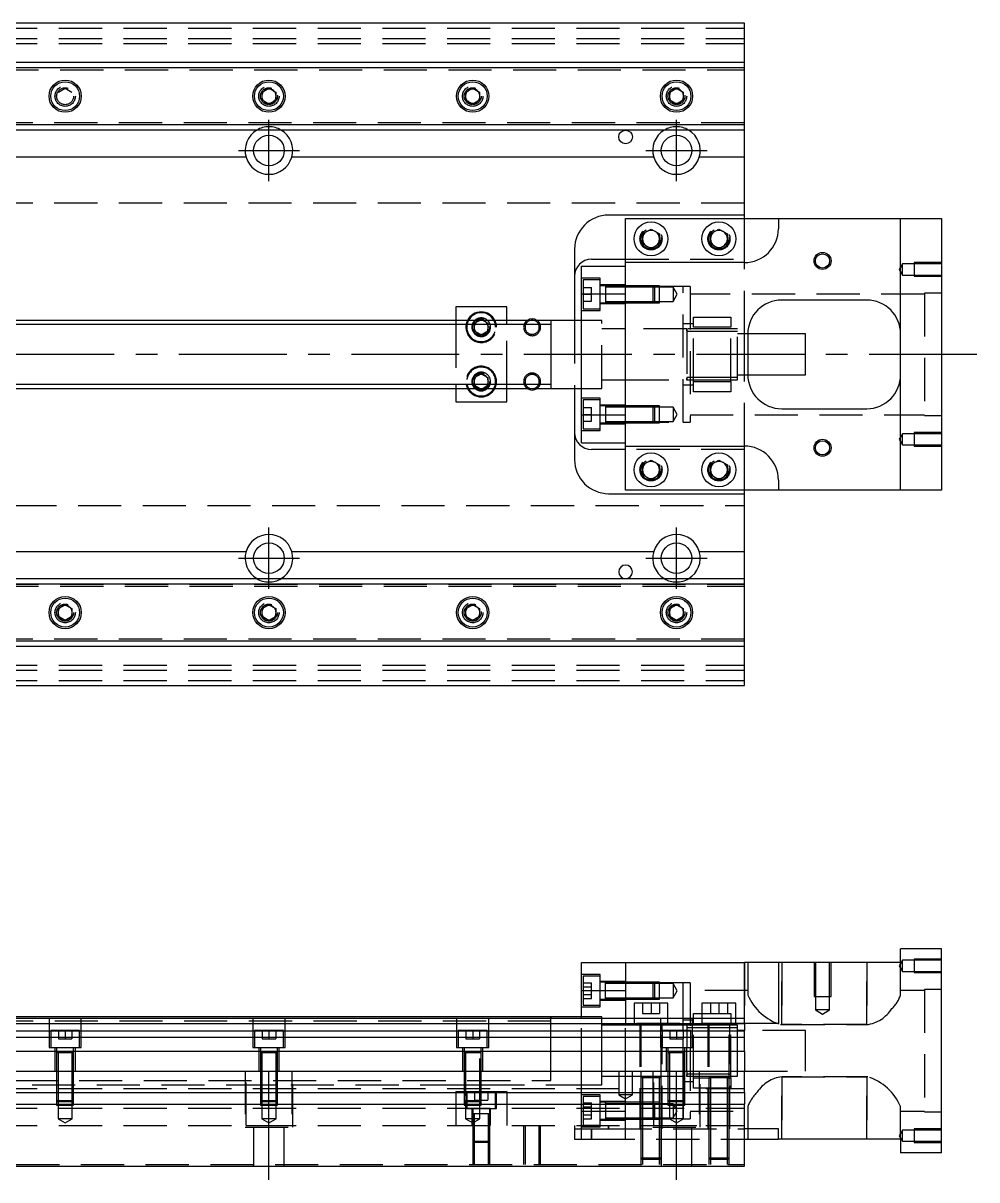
# Model space of a CAD drawing. Extents: x -20 to 870, y -280 to 102.
# Drawn here: x 427.6 to 708.4, y -243 to 97.5 of the extents above; entities that cross this region are included whole.
import ezdxf

# ---------------------------------------------------------------- set-up
doc = ezdxf.new("R2010")
doc.units = 0
doc.linetypes.add('CENTER', pattern=[50.8, 31.75, -6.35, 6.35, -6.35])
doc.linetypes.add('DASHED', pattern=[19.05, 12.7, -6.35])
doc.layers.get('0').update_dxf_attribs({"linetype": 'CONTINUOUS'})
doc.layers.add('CENTER', color=1, linetype='CENTER')

msp = doc.modelspace()

# ---------------------------------------------------------------- linework, layer by layer
at = {"color": 3, "linetype": 'DASHED'}
for p, q in [((0, 96), (640, 96)), ((0, 93), (640, 93)), ((0, 91.5), (640, 91.5)), ((419.5, 84.403994), (640, 84.403994)), ((419.5, 83.8), (640, 83.8)), ((502.483582, 76.286038), (502.5, 76)), ((557.5, 76), (557.534018, 76.411016)), ((622.483582, 76.286038), (622.5, 76)), ((640, 68.2), (419.5, 68.2)), ((640, 67.596006), (419.5, 67.596006)), ((640, 44.5), (5.640312, 44.5)), ((640, 28), (640, 40)), ((615.477798, 34.364306), (615.5, 34)), ((635.477798, 34.364306), (635.5, 34)), ((605, 28), (640, 28)), ((640, 27), (640, 28)), ((605, 17.78342), (605, 26)), ((640, 6), (640, 27)), ((686.5, 26.65), (685.547372, 25)), ((685.547372, 25), (686.5, 23.35)), ((686.5, 23.35), (686.5, 26.65)), ((690, 26.65), (686.5, 26.65)), ((690, 26.999994), (690, 23.000006)), ((698, 26.999994), (690, 26.999994)), ((698, 26.65), (690, 26.65)), ((597.5, 22.42767), (592, 22.42767)), ((592.5, 21.92767), (592.5, 13.42767)), ((597.5, 21.92767), (592.5, 21.92767)), ((597.5, 12.92767), (597.5, 22.42767)), ((686.5, 23.35), (690, 23.35)), ((690, 23.35), (698, 23.35)), ((690, 23.000006), (698, 23.000006)), ((592.5, 19.67767), (595, 19.67767)), ((592.5, 17.67767), (595, 17.67767)), ((595, 17.67767), (595, 19.67767)), ((595, 15.67767), (595, 17.67767)), ((605, 20.42767), (597.5, 20.42767)), ((599.1, 20.17767), (597.5, 20.17767)), ((599.1, 20.17767), (599.095, 20.17767)), ((599.1, 20.17767), (599.1, 19.92022)), ((599.105, 20.17767), (599.1, 20.17767)), ((604.99998, 20.17767), (599.1, 20.17767)), ((599.1, 19.92022), (599.1, 15.435068)), ((604.99998, 19.77767), (599.1, 19.77767)), ((613.1, 20.17767), (605, 20.17767)), ((613.1, 20.177664), (605, 20.177664)), ((622, 20), (605, 20)), ((613.5, 19.77767), (605, 19.77767)), ((613.1, 15.17767), (613.1, 20.17767)), ((613.5, 19.77767), (613.1, 20.17767)), ((615, 20.177664), (613.10002, 20.177664)), ((613.5, 19.77767), (613.5, 15.57767)), ((615, 19.77767), (613.50002, 19.77767)), ((615, 15.177674), (615, 20.177664)), ((619, 19.77767), (615, 19.77767)), ((619, 19.77767), (619, 15.57767)), ((620.212436, 17.67767), (619, 19.77767)), ((619, 15.57767), (620.212436, 17.67767)), ((622, -20), (622, 20)), ((624, 20), (622, 20)), ((624, 20), (624, -20)), ((693, 17.75), (624, 17.75)), ((693, 18), (693, -18)), ((698, 18), (693, 18)), ((592.5, 15.67767), (595, 15.67767)), ((597.5, 15.17767), (599.1, 15.17767)), ((597.5, 14.92767), (605, 14.92767)), ((599.095, 15.17767), (599.1, 15.17767)), ((599.1, 15.57767), (604.99998, 15.57767)), ((599.1, 15.435068), (599.1, 15.17767)), ((599.1, 15.17767), (599.105, 15.17767)), ((599.1, 15.17767), (604.99998, 15.17767)), ((605, 15.57767), (613.5, 15.57767)), ((605, 15.177674), (613.1, 15.177674)), ((605, 15.17767), (613.1, 15.17767)), ((613.1, 15.17767), (613.5, 15.57767)), ((613.10002, 15.177674), (615, 15.177674)), ((613.50002, 15.57767), (615, 15.57767)), ((615, 15.57767), (619, 15.57767)), ((592, 12.92767), (597.5, 12.92767)), ((592.5, 13.42767), (597.5, 13.42767)), ((625, 11), (636, 11)), ((625, 8), (625, 11)), ((636, 11), (636, 8)), ((555, 10), (555, 8.75)), ((555, 8.75), (555, -8.75)), ((560.5, 9.1547), (561.964102, 10)), ((560.5, 8.75), (560.5, 9.1547)), ((560.5, 6.8453), (560.5, 8.75)), ((562.5, 5.690598), (560.5, 6.8453)), ((564.5, 6.8453), (562.5, 5.690598)), ((563.035898, 10), (564.5, 9.1547)), ((564.5, 9.1547), (564.5, 8.75)), ((564.5, 8.75), (564.5, 6.8453)), ((564.983582, 8.286038), (565, 8)), ((570, 8.75), (570, 10)), ((570, -8.75), (570, 8.75)), ((583, 10), (582.995, 10)), ((583.005, 10), (583, 10)), ((590, 10), (590, -10)), ((598, 10), (592, 10)), ((598, -10), (598, 10)), ((605, 7.5), (598, 7.5)), ((623.005, 7.5), (605, 7.5)), ((625, 9), (622, 9)), ((636, 7.5), (622.995, 7.5)), ((623, 6.950984), (623, 7.5)), ((623, 7.5), (623, 6.951128)), ((623, 6.951128), (623, -6.950984)), ((636, 8), (625, 8)), ((625, -8), (625, 8)), ((636, -8), (636, 8)), ((638, 7.5), (636, 7.5)), ((638, -7.5), (638, 7.5)), ((636, 6.75), (623, 6.75)), ((638, 6.75), (636, 6.75)), ((641, 6), (638, 6)), ((640, -6), (640, 6)), ((560.5, -6.8453), (562.5, -5.690598)), ((562.5, -5.690598), (564.5, -6.8453)), ((623, -6.75), (636, -6.75)), ((636, -6.75), (638, -6.75)), ((638, -6), (641, -6)), ((640, -27), (640, -6)), ((555, -8.75), (555, -10)), ((560, -8), (560.018502, -7.696412)), ((560.5, -8.75), (560.5, -6.8453)), ((560.5, -9.1547), (560.5, -8.75)), ((561.964102, -10), (560.5, -9.1547)), ((564.5, -9.1547), (563.035898, -10)), ((564.5, -6.8453), (564.5, -8.75)), ((564.5, -8.75), (564.5, -9.1547)), ((570, -10), (570, -8.75)), ((582.995, -10), (583, -10)), ((583, -10), (583.005, -10)), ((592, -10), (598, -10)), ((598, -7.5), (605, -7.5)), ((605, -7.5), (623.005, -7.5)), ((622, -9), (625, -9)), ((622.995, -7.5), (636, -7.5)), ((623, -7.499332), (623, -6.950962)), ((623, -6.950984), (623, -7.5)), ((623, -7.5), (623, -7.499332)), ((625, -8), (636, -8)), ((625, -11), (625, -8)), ((636, -7.5), (638, -7.5)), ((636, -8), (636, -11)), ((597.5, -12.92767), (592, -12.92767)), ((592.5, -13.42767), (592.5, -21.92767)), ((597.5, -13.42767), (592.5, -13.42767)), ((597.5, -22.42767), (597.5, -12.92767)), ((636, -11), (625, -11)), ((592.5, -15.67767), (595, -15.67767)), ((595, -17.67767), (595, -15.67767)), ((605, -14.92767), (597.5, -14.92767)), ((599.1, -15.17767), (597.5, -15.17767)), ((599.1, -15.17767), (599.095, -15.17767)), ((599.1, -15.17767), (599.1, -15.435118)), ((604.99998, -15.17767), (599.1, -15.17767)), ((599.105, -15.17767), (599.1, -15.17767)), ((599.1, -15.435118), (599.1, -19.920272)), ((604.99998, -15.57767), (599.1, -15.57767)), ((613.1, -15.17767), (605, -15.17767)), ((613.1, -15.177674), (605, -15.177674)), ((613.5, -15.57767), (605, -15.57767)), ((613.1, -20.17767), (613.1, -15.17767)), ((613.5, -15.57767), (613.1, -15.17767)), ((615, -15.177674), (613.10002, -15.177674)), ((613.5, -15.57767), (613.5, -19.77767)), ((615, -15.57767), (613.50002, -15.57767)), ((615, -20.177664), (615, -15.177674)), ((619, -15.57767), (615, -15.57767)), ((619, -15.57767), (619, -19.77767)), ((620.212436, -17.67767), (619, -15.57767)), ((592.5, -17.67767), (595, -17.67767)), ((592.5, -19.67767), (595, -19.67767)), ((595, -19.67767), (595, -17.67767)), ((597.5, -20.17767), (599.1, -20.17767)), ((597.5, -20.42767), (605, -20.42767)), ((599.095, -20.17767), (599.1, -20.17767)), ((599.1, -19.77767), (604.99998, -19.77767)), ((599.1, -19.920272), (599.1, -20.17767)), ((599.1, -20.17767), (604.99998, -20.17767)), ((599.1, -20.17767), (599.105, -20.17767)), ((605, -26), (605, -17.78342)), ((605, -19.77767), (613.5, -19.77767)), ((605, -20), (622, -20)), ((605, -20.177664), (613.1, -20.177664)), ((605, -20.17767), (613.1, -20.17767)), ((613.1, -20.17767), (613.5, -19.77767)), ((613.10002, -20.177664), (615, -20.177664)), ((613.50002, -19.77767), (615, -19.77767)), ((615, -19.77767), (619, -19.77767)), ((619, -19.77767), (620.212436, -17.67767)), ((622, -20), (624, -20)), ((624, -17.75), (693, -17.75)), ((693, -18), (698, -18)), ((592, -22.42767), (597.5, -22.42767)), ((592.5, -21.92767), (597.5, -21.92767)), ((686.5, -23.35), (685.547372, -25)), ((686.5, -26.65), (686.5, -23.35)), ((690, -23.35), (686.5, -23.35)), ((690, -23.000006), (690, -26.999994)), ((698, -23.000006), (690, -23.000006)), ((698, -23.35), (690, -23.35)), ((640, -28), (640, -27)), ((685.547372, -25), (686.5, -26.65)), ((686.5, -26.65), (690, -26.65)), ((690, -26.65), (698, -26.65)), ((690, -26.999994), (698, -26.999994)), ((640, -28), (605, -28)), ((640, -40), (640, -28)), ((615.477798, -33.635694), (615.5, -34)), ((635.477798, -33.635694), (635.5, -34)), ((5.640312, -44.5), (640, -44.5)), ((419.5, -67.596006), (640, -67.596006)), ((419.5, -68.2), (640, -68.2)), ((437.5, -76), (437.534018, -75.588984)), ((497.5, -76), (497.534018, -75.588984)), ((562.483582, -75.713962), (562.5, -76)), ((622.483582, -75.713962), (622.5, -76)), ((640, -83.8), (419.5, -83.8)), ((640, -84.403994), (419.5, -84.403994)), ((0, -91.5), (640, -91.5)), ((0, -93), (640, -93)), ((0, -96), (640, -96)), ((640, -178.98), (640, -195.48)), ((641, -178.98), (641, -188.274836)), ((651, -197.294786), (651, -178.98)), ((651, -178.98), (651, -197.294786)), ((660.500006, -178.98), (660.500006, -188.98)), ((660.9, -178.98), (660.9, -188.98)), ((665.1, -188.98), (665.1, -178.98)), ((665.499994, -188.98), (665.499994, -178.98)), ((676, -178.98), (676, -197.294786)), ((676, -197.294786), (676, -178.98)), ((686.5, -178.33), (685.547372, -179.98)), ((685.547372, -179.98), (686.5, -181.63)), ((686, -188.274836), (686, -178.98)), ((686.5, -181.63), (686.5, -178.33)), ((690, -178.33), (686.5, -178.33)), ((690, -177.980006), (690, -181.979994)), ((698, -177.980006), (690, -177.980006)), ((698, -178.33), (690, -178.33)), ((597.5, -182.55233), (592, -182.55233)), ((592.5, -183.05233), (592.5, -187.30233)), ((597.5, -183.05233), (592.5, -183.05233)), ((597.5, -187.30233), (597.5, -182.55233)), ((686.5, -181.63), (690, -181.63)), ((690, -181.63), (698, -181.63)), ((690, -181.979994), (698, -181.979994)), ((592.5, -184.99293), (595, -184.99293)), ((592.5, -186.14763), (595, -186.14763)), ((595, -186.14763), (595, -184.99293)), ((595, -188.457032), (595, -186.14763)), ((605, -184.55233), (597.5, -184.55233)), ((599.105, -184.80233), (597.5, -184.80233)), ((604.99998, -184.80233), (599.095, -184.80233)), ((599.1, -184.80233), (599.1, -185.05978)), ((599.1, -189.80233), (599.1, -184.80233)), ((604.99998, -185.20233), (599.1, -185.20233)), ((613.1, -184.80233), (605, -184.80233)), ((613.100006, -184.802336), (605, -184.802336)), ((613.27767, -184.98), (605, -184.98)), ((613.5, -185.20233), (605, -185.20233)), ((613.1, -187.30233), (613.1, -184.80233)), ((613.5, -185.20233), (613.1, -184.80233)), ((615, -184.802336), (613.10002, -184.802336)), ((622, -184.98), (613.27767, -184.98)), ((613.5, -185.20233), (613.5, -187.30233)), ((615, -185.20233), (613.50002, -185.20233)), ((615, -189.802326), (615, -184.802336)), ((619, -185.20233), (615, -185.20233)), ((619, -185.20233), (619, -187.30233)), ((620.212436, -187.30233), (619, -185.20233)), ((622, -195.48), (622, -184.98)), ((624, -184.98), (622, -184.98)), ((624, -184.98), (624, -224.98)), ((641, -187.23), (624, -187.23)), ((693, -187.23), (686, -187.23)), ((693, -186.98), (693, -222.98)), ((698, -186.98), (693, -186.98)), ((592.5, -187.30233), (592.5, -191.55233)), ((592.5, -188.457032), (595, -188.457032)), ((592.5, -189.611732), (595, -189.611732)), ((595, -189.611732), (595, -188.457032)), ((597.5, -192.05233), (597.5, -187.30233)), ((597.5, -189.80233), (599.105, -189.80233)), ((597.5, -190.05233), (605, -190.05233)), ((599.095, -189.80233), (604.99998, -189.80233)), ((599.1, -189.40233), (604.99998, -189.40233)), ((605, -189.40233), (613.5, -189.40233)), ((605, -189.802326), (613.100006, -189.802326)), ((605, -189.80233), (613.1, -189.80233)), ((613.1, -189.80233), (613.1, -187.30233)), ((613.1, -189.80233), (613.5, -189.40233)), ((613.10002, -189.802326), (615, -189.802326)), ((613.5, -187.30233), (613.5, -189.40233)), ((613.50002, -189.40233), (615, -189.40233)), ((615, -189.40233), (619, -189.40233)), ((619, -187.30233), (619, -189.40233)), ((619, -189.40233), (620.212436, -187.30233)), ((641, -188.274836), (641.035862, -188.603408)), ((660.500006, -188.98), (665.499994, -188.98)), ((660.9, -188.98), (660.9, -192.98)), ((665.1, -192.98), (665.1, -188.98)), ((592, -192.05233), (597.5, -192.05233)), ((592.5, -191.55233), (597.5, -191.55233)), ((610, -190.98), (610, -193.98)), ((610, -193.98), (612.5, -193.98)), ((612.5, -190.98), (612.5, -193.98)), ((612.5, -193.98), (615, -193.98)), ((615, -190.98), (615, -193.98)), ((625, -193.98), (627.5, -193.98)), ((625, -195.48), (625, -193.98)), ((627.5, -193.98), (630, -193.98)), ((630, -190.98), (630, -193.98)), ((630, -193.98), (632.5, -193.98)), ((632.5, -190.98), (632.5, -193.98)), ((632.5, -193.98), (635, -193.98)), ((635, -190.98), (635, -193.98)), ((635, -193.98), (636, -193.98)), ((636, -193.98), (636, -195.48)), ((665.1, -192.98), (660.9, -192.98)), ((660.9, -192.98), (663, -194.192436)), ((663, -194.192436), (665.1, -192.98)), ((583, -196.23), (25, -196.23)), ((435.25, -195.48), (435.25, -203.98)), ((444.75, -203.98), (444.75, -195.48)), ((495.25, -195.48), (495.25, -203.98)), ((504.75, -203.98), (504.75, -195.48)), ((555.25, -195.48), (555.25, -203.98)), ((564.75, -203.98), (564.75, -195.48)), ((583, -205.180066), (583, -195.477168)), ((598, -194.98), (592, -194.98)), ((592, -210.98), (592, -195.48)), ((598, -204.98), (598, -194.98)), ((598, -204.98), (598, -194.98)), ((605, -195.48), (605, -196.98)), ((640, -196.98), (605, -196.98)), ((605, -210.98), (605, -196.98)), ((607.5, -195.48), (607.5, -196.98)), ((609.25, -196.98), (609.25, -227.98)), ((609.5, -196.98), (609.5, -210.98)), ((615.25, -195.48), (615.25, -203.98)), ((615.5, -212.985), (615.5, -196.98)), ((615.75, -198.98), (615.75, -196.98)), ((617.5, -196.98), (617.5, -195.48)), ((622, -196.98), (622, -195.48)), ((625, -195.98), (622, -195.98)), ((622, -198.98), (622, -196.98)), ((624.75, -203.98), (624.75, -195.48)), ((625, -196.98), (625, -195.48)), ((625, -212.98), (625, -196.98)), ((627.5, -195.48), (627.5, -196.98)), ((629.25, -196.98), (629.25, -227.98)), ((629.5, -196.98), (629.5, -212.985)), ((635.5, -212.985), (635.5, -196.98)), ((635.75, -227.98), (635.75, -196.98)), ((636, -195.48), (636, -196.98)), ((636, -212.98), (636, -196.98)), ((637.5, -196.98), (637.5, -195.48)), ((650.61503, -197.279374), (651, -197.294786)), ((676, -197.294786), (651, -197.294786)), ((651, -197.294786), (676, -197.294786)), ((444.25, -198.98), (435.75, -198.98)), ((435.75, -198.98), (435.75, -203.98)), ((438, -198.98), (438, -201.48)), ((440, -198.98), (440, -201.48)), ((442, -198.98), (442, -201.48)), ((444.25, -203.98), (444.25, -198.98)), ((504.25, -198.98), (495.75, -198.98)), ((495.75, -198.98), (495.75, -203.98)), ((498, -198.98), (498, -201.48)), ((500, -198.98), (500, -201.48)), ((502, -198.98), (502, -201.48)), ((504.25, -203.98), (504.25, -198.98)), ((564.25, -198.98), (555.75, -198.98)), ((555.75, -198.98), (555.75, -203.98)), ((558, -198.98), (558, -201.48)), ((560, -198.98), (560, -201.48)), ((562, -198.98), (562, -201.48)), ((564.25, -203.98), (564.25, -198.98)), ((605, -197.48), (598, -197.48)), ((609.5, -197.48), (605, -197.48)), ((615.5, -197.48), (609.5, -197.48)), ((622, -197.48), (615.5, -197.48)), ((624.25, -198.98), (615.75, -198.98)), ((615.75, -198.98), (615.75, -203.98)), ((618, -198.98), (618, -201.48)), ((620, -198.98), (620, -201.48)), ((623, -197.48), (622, -197.48)), ((622, -198.98), (622, -201.48)), ((623, -197.48), (622.995, -197.48)), ((623, -197.48), (623, -198.029038)), ((625, -197.48), (623, -197.48)), ((623.005, -197.48), (623, -197.48)), ((623, -198.029038), (623, -198.97884)), ((625, -198.23), (623, -198.23)), ((623, -198.97884), (623, -203.879728)), ((624.25, -203.98), (624.25, -198.98)), ((629.5, -197.48), (625, -197.48)), ((629.5, -198.23), (625, -198.23)), ((635.5, -197.48), (629.5, -197.48)), ((635.5, -198.23), (629.5, -198.23)), ((636, -197.48), (635.5, -197.48)), ((636, -198.23), (635.5, -198.23)), ((638, -197.48), (636, -197.48)), ((638, -198.23), (636, -198.23)), ((638, -204.98), (638, -197.48)), ((640, -198.98), (638, -198.98)), ((658, -198.98), (640, -198.98)), ((658, -204.98), (658, -198.98)), ((435.25, -203.98), (444.75, -203.98)), ((437, -203.98), (437, -210.98)), ((437.5, -203.98), (437.5, -205.58)), ((438, -201.48), (440, -201.48)), ((440, -201.48), (442, -201.48)), ((442.5, -205.58), (442.5, -203.98)), ((443, -210.98), (443, -203.98)), ((495.25, -203.98), (504.75, -203.98)), ((497, -203.98), (497, -210.98)), ((497.5, -203.98), (497.5, -205.58)), ((498, -201.48), (500, -201.48)), ((500, -201.48), (502, -201.48)), ((502.5, -205.58), (502.5, -203.98)), ((503, -210.98), (503, -203.98)), ((555.25, -203.98), (564.75, -203.98)), ((557, -203.98), (557, -210.98)), ((557.5, -203.98), (557.5, -205.58)), ((558, -201.48), (560, -201.48)), ((560, -201.48), (562, -201.48)), ((562.5, -205.58), (562.5, -203.98)), ((563, -210.98), (563, -203.98)), ((615.25, -203.98), (624.75, -203.98)), ((615.75, -227.98), (615.75, -203.98)), ((617, -203.98), (617, -210.98)), ((617.5, -203.98), (617.5, -205.58)), ((618, -201.48), (620, -201.48)), ((620, -201.48), (622, -201.48)), ((622, -204.98), (622, -201.48)), ((622.5, -205.58), (622.5, -203.98)), ((623, -210.98), (623, -203.98)), ((437.5, -205.575), (437.5, -205.58)), ((442.5, -205.58), (437.5, -205.58)), ((437.5, -205.58), (437.5, -205.585)), ((437.5, -205.58), (437.5, -210.97998)), ((437.9, -205.58), (437.9, -210.97998)), ((442.1, -210.97998), (442.1, -205.58)), ((442.5, -205.58), (442.5, -205.575)), ((442.5, -205.585), (442.5, -205.58)), ((442.5, -210.97998), (442.5, -205.58)), ((497.5, -205.575), (497.5, -205.58)), ((502.5, -205.58), (497.5, -205.58)), ((497.5, -205.58), (497.5, -205.585)), ((497.5, -205.58), (497.5, -210.97998)), ((497.9, -205.58), (497.9, -210.97998)), ((502.1, -210.97998), (502.1, -205.58)), ((502.5, -205.58), (502.5, -205.575)), ((502.5, -205.585), (502.5, -205.58)), ((502.5, -210.97998), (502.5, -205.58)), ((557.5, -205.575), (557.5, -205.58)), ((562.5, -205.58), (557.5, -205.58)), ((557.5, -205.58), (557.5, -205.585)), ((557.5, -205.58), (557.5, -210.97998)), ((557.9, -205.58), (557.9, -219.98)), ((562.1, -219.98), (562.1, -205.58)), ((562.5, -205.58), (562.5, -205.575)), ((562.5, -205.585), (562.5, -205.58)), ((562.5, -210.97998), (562.5, -205.58)), ((583, -213.73), (583, -205.180066)), ((598, -214.98), (598, -204.98)), ((598, -214.98), (598, -204.98)), ((617.5, -205.575), (617.5, -205.58)), ((617.5, -205.58), (617.757448, -205.58)), ((622.5, -205.58), (617.5, -205.58)), ((617.5, -205.58), (617.5, -205.585)), ((617.5, -205.58), (617.5, -210.97998)), ((617.9, -205.58), (617.9, -210.97998)), ((622, -210.98), (622, -204.98)), ((622.1, -210.97998), (622.1, -205.58)), ((622.5, -205.58), (622.5, -205.575)), ((622.5, -205.585), (622.5, -205.58)), ((622.5, -210.97998), (622.5, -205.58)), ((638, -212.48), (638, -204.98)), ((658, -210.98), (658, -204.98)), ((437.5, -210.98), (437.5, -217.28)), ((437.500006, -210.98), (437.500006, -217.28)), ((437.9, -210.98), (437.9, -217.28)), ((442.1, -217.28), (442.1, -210.98)), ((442.499994, -217.28), (442.499994, -210.98)), ((442.5, -217.28), (442.5, -210.98)), ((493, -210.98), (493, -227.48)), ((493.291796, -226.98), (493.291796, -210.98)), ((497.5, -210.98), (497.5, -217.28)), ((497.500006, -210.98), (497.500006, -217.28)), ((497.9, -210.98), (497.9, -217.28)), ((502.1, -217.28), (502.1, -210.98)), ((502.499994, -217.28), (502.499994, -210.98)), ((502.5, -217.28), (502.5, -210.98)), ((506.708204, -210.98), (506.708204, -226.98)), ((507, -227.48), (507, -210.98)), ((557.5, -210.98), (557.5, -217.28)), ((557.500006, -210.98), (557.500006, -217.28)), ((562.499994, -217.28), (562.499994, -210.98)), ((562.5, -217.28), (562.5, -210.98)), ((592, -217.28), (592, -210.98)), ((603, -210.98), (603, -217.98)), ((605, -217.28), (605, -210.98)), ((607, -217.98), (607, -210.98)), ((609.5, -210.98), (609.5, -212.98)), ((613, -210.98), (613, -227.48)), ((613.291796, -226.98), (613.291796, -210.98)), ((617.5, -210.98), (617.5, -217.28)), ((617.500006, -210.98), (617.500006, -217.28)), ((617.9, -210.98), (617.9, -217.28)), ((622, -220.68), (622, -210.98)), ((622.1, -217.28), (622.1, -210.98)), ((622.499994, -217.28), (622.499994, -210.98)), ((622.5, -217.28), (622.5, -210.98)), ((623, -211.081716), (623, -211.931128)), ((626.708204, -210.98), (626.708204, -226.98)), ((627, -227.48), (627, -210.98)), ((640, -210.98), (658, -210.98)), ((25, -213.73), (583, -213.73)), ((598, -212.48), (605, -212.48)), ((605, -212.48), (609.5, -212.48)), ((609.5, -212.48), (623.005, -212.48)), ((609.5, -212.975), (609.5, -212.98)), ((615.5, -212.98), (609.5, -212.98)), ((609.5, -212.98), (609.5, -212.985)), ((609.5, -212.98), (609.5, -217.28)), ((610, -212.98), (610, -217.28)), ((615, -220.68), (615, -212.98)), ((615.5, -220.68), (615.5, -212.975)), ((622, -213.98), (625, -213.98)), ((622.995, -212.48), (636, -212.48)), ((623, -211.73), (638, -211.73)), ((623, -212.479332), (623, -211.930962)), ((623, -211.931128), (623, -212.48)), ((623, -212.48), (623, -212.479332)), ((623.005, -212.48), (636, -212.48)), ((625, -212.98), (629.39999, -212.98)), ((625, -215.98), (625, -212.98)), ((629.39999, -212.98), (629.499994, -212.98)), ((629.5, -212.975), (629.5, -220.68)), ((629.5, -212.98), (629.84965, -212.98)), ((629.849602, -212.98), (629.5, -212.98)), ((635.15035, -212.98), (629.849602, -212.98)), ((635.150204, -212.98), (635.5, -212.98)), ((635.5, -212.98), (635.15035, -212.98)), ((635.5, -220.68), (635.5, -212.975)), ((635.500006, -212.98), (635.60001, -212.98)), ((635.60001, -212.98), (636, -212.98)), ((636, -212.48), (638, -212.48)), ((636, -212.98), (636, -215.98)), ((651, -212.665214), (676, -212.665214)), ((676, -212.665214), (651, -212.665214)), ((651, -230.98), (651, -212.665214)), ((651, -212.665214), (651, -230.98)), ((676, -212.665214), (676, -230.98)), ((676, -230.98), (676, -212.665214)), ((676.383512, -212.680578), (676, -212.665214)), ((0, -216.13), (640, -216.13)), ((335, -214.98), (557.5, -214.98)), ((437.5, -214.98), (437.9, -214.98)), ((437.5, -217.28), (437.5, -219.58)), ((437.500006, -217.28), (437.500006, -219.580006)), ((437.9, -214.98), (442.1, -214.98)), ((437.9, -217.28), (437.9, -219.98)), ((442.1, -214.98), (442.5, -214.98)), ((442.1, -219.98), (442.1, -217.28)), ((442.499994, -219.580006), (442.499994, -217.28)), ((442.5, -219.58), (442.5, -217.28)), ((497.5, -214.98), (497.9, -214.98)), ((497.5, -217.28), (497.5, -219.58)), ((497.500006, -217.28), (497.500006, -219.580006)), ((497.9, -214.98), (502.1, -214.98)), ((497.9, -217.28), (497.9, -219.98)), ((502.1, -214.98), (502.5, -214.98)), ((502.1, -219.98), (502.1, -217.28)), ((502.499994, -219.580006), (502.499994, -217.28)), ((502.5, -219.58), (502.5, -217.28)), ((555, -216.98), (555, -217.28)), ((555, -216.98), (557.5, -216.98)), ((555, -217.28), (555, -220.68)), ((557.5, -214.98), (557.9, -214.98)), ((557.5, -216.98), (557.9, -216.98)), ((557.5, -217.28), (557.5, -219.58)), ((557.500006, -217.28), (557.500006, -219.580006)), ((557.9, -214.98), (562.1, -214.98)), ((557.9, -216.98), (562.1, -216.98)), ((558, -216.98), (558, -221.98)), ((558.25, -216.98), (558.25, -217.28)), ((558.25, -217.28), (558.25, -219.98)), ((560.5, -216.98), (560.5, -219.48)), ((562.1, -214.98), (562.5, -214.98)), ((562.1, -216.98), (562.5, -216.98)), ((562.499994, -219.580006), (562.499994, -217.28)), ((562.5, -214.98), (583.005, -214.98)), ((562.5, -216.98), (570, -216.98)), ((562.5, -219.58), (562.5, -217.28)), ((564.5, -216.98), (564.5, -219.48)), ((566.75, -217.28), (566.75, -216.98)), ((566.75, -220.68), (566.75, -217.28)), ((567, -221.98), (567, -216.98)), ((570, -216.98), (570, -217.28)), ((570, -217.28), (570, -220.68)), ((582.995, -214.98), (583.291796, -214.98)), ((583.291796, -214.98), (592, -214.98)), ((592, -214.98), (598, -214.98)), ((592, -220.68), (592, -217.28)), ((605, -220.68), (605, -217.28)), ((609.5, -217.28), (609.5, -220.68)), ((610, -217.28), (610, -220.68)), ((617.5, -217.28), (617.5, -219.58)), ((617.500006, -217.28), (617.500006, -219.580006)), ((617.9, -217.28), (617.9, -219.98)), ((622.1, -219.98), (622.1, -217.28)), ((622.499994, -219.580006), (622.499994, -217.28)), ((622.5, -219.58), (622.5, -217.28)), ((636, -215.98), (625, -215.98)), ((437.5, -219.58), (442.5, -219.58)), ((437.5, -219.58), (437.9, -219.98)), ((437.500006, -219.58002), (437.500006, -220.68)), ((437.500006, -220.68), (437.500006, -220.98)), ((437.500006, -220.98), (442.499994, -220.98)), ((442.1, -219.98), (437.9, -219.98)), ((437.9, -219.98002), (437.9, -220.98)), ((437.9, -220.98), (437.9, -224.98)), ((442.1, -219.98), (442.5, -219.58)), ((442.1, -220.98), (442.1, -219.98002)), ((442.1, -224.98), (442.1, -220.98)), ((442.499994, -220.68), (442.499994, -219.58002)), ((442.499994, -220.98), (442.499994, -220.68)), ((497.5, -219.58), (502.5, -219.58)), ((497.5, -219.58), (497.9, -219.98)), ((497.500006, -219.58002), (497.500006, -220.68)), ((497.500006, -220.68), (497.500006, -220.98)), ((497.500006, -220.98), (502.499994, -220.98)), ((502.1, -219.98), (497.9, -219.98)), ((497.9, -219.98002), (497.9, -220.98)), ((497.9, -220.98), (497.9, -224.98)), ((502.1, -219.98), (502.5, -219.58)), ((502.1, -220.98), (502.1, -219.98002)), ((502.1, -224.98), (502.1, -220.98)), ((502.499994, -220.68), (502.499994, -219.58002)), ((502.499994, -220.98), (502.499994, -220.68)), ((555, -220.68), (555, -226.98)), ((557.5, -219.58), (562.5, -219.58)), ((557.5, -219.58), (557.9, -219.98)), ((557.500006, -219.58002), (557.500006, -220.68)), ((557.500006, -220.68), (557.500006, -220.98)), ((557.500006, -220.98), (562.499994, -220.98)), ((562.1, -219.98), (557.9, -219.98)), ((557.9, -219.98002), (557.9, -220.98)), ((557.9, -220.98), (557.9, -224.98)), ((558.25, -219.98), (558.25, -220.68)), ((558.25, -220.68), (558.25, -220.98)), ((558.25, -220.98), (558.25, -221.98)), ((560.5, -219.48), (562.5, -219.48)), ((562.1, -219.98), (562.5, -219.58)), ((562.1, -220.98), (562.1, -219.98002)), ((562.1, -224.98), (562.1, -220.98)), ((562.499994, -220.68), (562.499994, -219.58002)), ((562.499994, -220.98), (562.499994, -220.68)), ((562.5, -219.48), (564.5, -219.48)), ((566.75, -221.98), (566.75, -220.68)), ((570, -220.68), (570, -226.98)), ((597.5, -217.90767), (592, -217.90767)), ((592, -222.76342), (592, -220.68)), ((592.5, -218.40767), (592.5, -220.68)), ((597.5, -218.40767), (592.5, -218.40767)), ((592.5, -220.348268), (595, -220.348268)), ((592.5, -220.68), (592.5, -222.65767)), ((595, -221.502968), (595, -220.348268)), ((597.5, -222.65767), (597.5, -217.90767)), ((605, -219.90767), (597.5, -219.90767)), ((599.105, -220.15767), (597.5, -220.15767)), ((604.99998, -220.15767), (599.095, -220.15767)), ((599.1, -220.15767), (599.1, -220.415118)), ((599.1, -220.415136), (599.1, -220.15767)), ((599.1, -220.415118), (599.1, -220.679906)), ((604.99998, -220.55767), (599.1, -220.55767)), ((599.1, -220.679906), (599.1, -222.65767)), ((607, -217.98), (603, -217.98)), ((603, -217.98), (605, -219.1347)), ((605, -219.1347), (607, -217.98)), ((609.5, -220.15767), (605, -220.15767)), ((609.5, -220.157674), (605, -220.157674)), ((609.5, -220.55767), (605, -220.55767)), ((605, -227.98), (605, -220.68)), ((610, -220.15767), (609.5, -220.15767)), ((610, -220.157674), (609.5, -220.157674)), ((610, -220.55767), (609.5, -220.55767)), ((609.5, -220.68), (609.5, -227.97998)), ((613.1, -220.15767), (610, -220.15767)), ((613.100006, -220.157674), (610, -220.157674)), ((613.5, -220.55767), (610, -220.55767)), ((610, -220.68), (610, -227.97998)), ((613.1, -220.68), (613.1, -220.15767)), ((613.5, -220.55767), (613.1, -220.15767)), ((613.1, -222.65767), (613.1, -220.68)), ((615, -220.157674), (613.10002, -220.157674)), ((613.5, -220.55767), (613.5, -220.68)), ((613.5, -220.68), (613.5, -222.65767)), ((615, -220.55767), (613.50002, -220.55767)), ((619, -220.55767), (615, -220.55767)), ((615, -227.97998), (615, -220.68)), ((615.5, -227.97998), (615.5, -220.68)), ((617.5, -219.58), (622.5, -219.58)), ((617.5, -219.58), (617.9, -219.98)), ((617.500006, -219.58002), (617.500006, -220.68)), ((617.500006, -220.68), (617.500006, -220.98)), ((617.500006, -220.98), (622.499994, -220.98)), ((622.1, -219.98), (617.9, -219.98)), ((617.9, -219.98002), (617.9, -220.98)), ((617.9, -220.98), (617.9, -224.98)), ((619, -220.55767), (619, -222.65767)), ((620.212436, -222.65767), (619, -220.55767)), ((622, -220.98), (622, -220.68)), ((622, -224.98), (622, -220.98)), ((622.1, -219.98), (622.5, -219.58)), ((622.1, -220.98), (622.1, -219.98002)), ((622.1, -224.98), (622.1, -220.98)), ((622.499994, -220.68), (622.499994, -219.58002)), ((622.499994, -220.98), (622.499994, -220.68)), ((629.5, -220.68), (629.5, -227.97998)), ((635.5, -227.97998), (635.5, -220.68)), ((641.119076, -221.049652), (641.02814, -221.396646)), ((0, -221.83), (640, -221.83)), ((558, -221.98), (567, -221.98)), ((559.75, -221.98), (559.75, -226.98)), ((560, -221.98), (560, -223.58)), ((560, -223.575), (560, -223.58)), ((565, -223.58), (560, -223.58)), ((560, -223.58), (560, -223.585)), ((560, -223.58), (560, -226.97998)), ((560.4, -223.58), (560.4, -231.98)), ((564.6, -231.98), (564.6, -223.58)), ((564.742602, -223.58), (565, -223.58)), ((565, -223.58), (565, -221.98)), ((565, -223.58), (565, -223.575)), ((565, -223.585), (565, -223.58)), ((565, -226.97998), (565, -223.58)), ((565.25, -226.98), (565.25, -221.98)), ((592, -222.76342), (596.708204, -222.76342)), ((592, -226.98), (592, -222.76342)), ((592.5, -221.502968), (595, -221.502968)), ((592.5, -222.65767), (592.5, -226.90767)), ((592.5, -223.81237), (595, -223.81237)), ((595, -223.81237), (595, -221.502968)), ((595, -224.96707), (595, -223.81237)), ((596.708204, -222.76342), (605, -222.76342)), ((597.5, -227.40767), (597.5, -222.65767)), ((599.1, -222.65767), (599.1, -224.900272)), ((613.1, -225.15767), (613.1, -222.65767)), ((613.5, -222.65767), (613.5, -224.75767)), ((619, -222.65767), (619, -224.75767)), ((619, -224.75767), (620.212436, -222.65767)), ((624, -222.73), (641, -222.73)), ((641.02814, -221.396646), (641, -221.685164)), ((641, -221.685164), (641, -230.98)), ((686, -221.685164), (685.96376, -221.355044)), ((686, -230.98), (686, -221.685164)), ((686, -222.73), (693, -222.73)), ((693, -222.98), (698, -222.98)), ((0, -226.98), (640, -226.98)), ((442.1, -224.98), (437.9, -224.98)), ((437.9, -224.98), (440, -226.192436)), ((440, -226.192436), (442.1, -224.98)), ((493, -227.48), (507, -227.48)), ((493.291796, -226.98), (506.708204, -226.98)), ((495.5, -227.48), (495.5, -238.98)), ((502.1, -224.98), (497.9, -224.98)), ((497.9, -224.98), (500, -226.192436)), ((500, -226.192436), (502.1, -224.98)), ((504.5, -238.98), (504.5, -227.48)), ((562.1, -224.98), (557.9, -224.98)), ((557.9, -224.98), (560, -226.192436)), ((560, -226.192436), (562.1, -224.98)), ((560, -226.98), (560, -231.58)), ((560.000006, -226.98), (560.000006, -231.580006)), ((564.999994, -231.580006), (564.999994, -226.98)), ((565, -231.58), (565, -226.98)), ((575.000006, -226.98), (575.000006, -238.48)), ((575.4, -226.98), (575.4, -238.48)), ((579.6, -238.48), (579.6, -226.98)), ((579.999994, -238.48), (579.999994, -226.98)), ((590, -226.98), (590, -227.98)), ((590, -227.98), (600, -227.98)), ((590, -227.98), (590, -230.98)), ((592, -230.98), (592, -226.98)), ((592, -227.40767), (597.5, -227.40767)), ((592.5, -224.96707), (595, -224.96707)), ((592.5, -226.90767), (597.5, -226.90767)), ((595, -230.98), (595, -227.98)), ((595, -227.98), (595, -230.98)), ((597.5, -225.15767), (599.105, -225.15767)), ((597.5, -225.40767), (605, -225.40767)), ((599.095, -225.15767), (604.99998, -225.15767)), ((599.1, -224.75767), (604.99998, -224.75767)), ((599.1, -225.15767), (599.1, -224.90022)), ((599.1, -225.15767), (599.1, -224.90022)), ((599.1, -224.900272), (599.1, -225.15767)), ((599.1, -224.900272), (599.1, -225.15767)), ((600, -227.98), (600, -226.98)), ((600, -226.98), (600, -227.98)), ((600, -227.98), (640, -227.98)), ((605, -224.75767), (609.5, -224.75767)), ((605, -224.98), (609.5, -224.98)), ((605, -225.157664), (609.5, -225.157664)), ((605, -225.15767), (609.5, -225.15767)), ((605, -230.98), (605, -227.98)), ((609.5, -224.75767), (610, -224.75767)), ((609.5, -224.98), (610, -224.98)), ((609.5, -225.157664), (610, -225.157664)), ((609.5, -225.15767), (610, -225.15767)), ((609.5, -227.98), (609.5, -236.48)), ((609.500006, -227.98), (609.500006, -236.480006)), ((610, -224.75767), (613.5, -224.75767)), ((610, -224.98), (613.27767, -224.98)), ((610, -225.157664), (613.100006, -225.157664)), ((610, -225.15767), (613.1, -225.15767)), ((610, -227.98), (610, -236.98)), ((613, -227.48), (627, -227.48)), ((613.1, -225.15767), (613.5, -224.75767)), ((613.10002, -225.157664), (615, -225.157664)), ((613.27767, -224.98), (615, -224.98)), ((613.291796, -226.98), (626.708204, -226.98)), ((613.50002, -224.75767), (615, -224.75767)), ((615, -224.75767), (619, -224.75767)), ((615, -224.98), (615.5, -224.98)), ((615, -236.98), (615, -227.98)), ((615.499994, -236.480006), (615.499994, -227.98)), ((615.5, -224.98), (617.9, -224.98)), ((615.5, -227.48), (615.5, -238.98)), ((615.5, -236.48), (615.5, -227.98)), ((622.1, -224.98), (617.9, -224.98)), ((617.9, -224.98), (620, -226.192436)), ((620, -226.192436), (622.1, -224.98)), ((622.1, -224.98), (624, -224.98)), ((624.5, -238.98), (624.5, -227.48)), ((629.5, -227.98), (629.5, -236.48)), ((629.500006, -227.98), (629.500006, -236.480006)), ((635.499994, -236.480006), (635.499994, -227.98)), ((635.5, -236.48), (635.5, -227.98)), ((690, -227.980006), (690, -231.979994)), ((698, -227.980006), (690, -227.980006)), ((590, -230.98), (595, -230.98)), ((595, -230.98), (640, -230.98)), ((686.5, -228.33), (685.547372, -229.98)), ((685.547372, -229.98), (686.5, -231.63)), ((686.5, -231.63), (686.5, -228.33)), ((690, -228.33), (686.5, -228.33)), ((698, -228.33), (690, -228.33)), ((560, -231.58), (565, -231.58)), ((560, -231.58), (560.4, -231.98)), ((560.000006, -231.58002), (560.000006, -238.48)), ((564.6, -231.98), (560.4, -231.98)), ((560.4, -231.98002), (560.4, -238.48)), ((564.6, -231.98), (565, -231.58)), ((564.6, -238.48), (564.6, -231.98002)), ((564.999994, -238.48), (564.999994, -231.58002)), ((686.5, -231.63), (690, -231.63)), ((690, -231.63), (698, -231.63)), ((690, -231.979994), (698, -231.979994)), ((609.5, -236.48), (615.5, -236.48)), ((609.5, -236.48), (610, -236.98)), ((609.500006, -236.48002), (609.500006, -238.48)), ((615, -236.98), (610, -236.98)), ((610, -236.98002), (610, -238.48)), ((615, -236.98), (615.5, -236.48)), ((615, -238.48), (615, -236.98002)), ((615.499994, -238.48), (615.499994, -236.48002)), ((629.5, -236.48), (635.5, -236.48)), ((629.5, -236.48), (630, -236.98)), ((629.500006, -236.48002), (629.500006, -238.48)), ((635, -236.98), (630, -236.98)), ((630, -236.98002), (630, -238.48)), ((635, -236.98), (635.5, -236.48)), ((635, -238.48), (635, -236.98002)), ((635.499994, -238.48), (635.499994, -236.48002)), ((6.499992, -238.48), (640, -238.48))]:
    msp.add_line(p, q, dxfattribs=at)
at = {"color": 7, "linetype": 'CONTINUOUS'}
for p, q in [((640, 97.5), (420, 97.5)), ((640, 86), (640, 97.5)), ((420, 86), (640, 86)), ((640, 84.460392), (640, 86)), ((420, 84.460392), (640, 84.460392)), ((640, 67.539608), (640, 84.460392)), ((438, 77.1547), (440, 78.309402)), ((440, 78.309402), (442, 77.1547)), ((498, 77.1547), (500, 78.309402)), ((498, 74.8453), (498, 77.1547)), ((500, 78.309402), (502, 77.1547)), ((502, 77.1547), (502, 74.8453)), ((558, 77.1547), (560, 78.309402)), ((558, 74.8453), (558, 77.1547)), ((560, 78.309402), (562, 77.1547)), ((562, 77.1547), (562, 74.8453)), ((618, 77.1547), (620, 78.309402)), ((618, 74.8453), (618, 77.1547)), ((620, 78.309402), (622, 77.1547)), ((622, 77.1547), (622, 74.8453)), ((500, 73.690598), (498, 74.8453)), ((502, 74.8453), (500, 73.690598)), ((560, 73.690598), (558, 74.8453)), ((562, 74.8453), (560, 73.690598)), ((620, 73.690598), (618, 74.8453)), ((622, 74.8453), (620, 73.690598)), ((640, 67.539608), (420, 67.539608)), ((640, 66), (420, 66)), ((640, 66), (640, 67.539608)), ((640, 58), (640, 66)), ((493.291796, 58), (420, 58)), ((613.291796, 58), (506.708204, 58)), ((640, 58), (626.708204, 58)), ((640, 41), (640, 58)), ((640, 41), (600, 41)), ((640, 40), (640, 41)), ((605, 27), (605, 40)), ((605, 40), (650, 40)), ((650, 40), (650, 37)), ((650, 40), (686, 40)), ((686, -40), (686, 40)), ((686, 40), (698, 40)), ((698, 40), (698, -40)), ((610, 35.443376), (612.5, 36.886752)), ((610, 32.556624), (610, 35.443376)), ((612.5, 36.886752), (615, 35.443376)), ((615, 35.443376), (615, 32.556624)), ((630, 35.443376), (632.5, 36.886752)), ((630, 32.556624), (630, 35.443376)), ((632.5, 36.886752), (635, 35.443376)), ((635, 35.443376), (635, 32.556624)), ((590, 31), (590, 10)), ((612.5, 31.113248), (610, 32.556624)), ((615, 32.556624), (612.5, 31.113248)), ((632.5, 31.113248), (630, 32.556624)), ((635, 32.556624), (632.5, 31.113248)), ((595, 28), (605, 28)), ((592, 17.78342), (592, 26)), ((592, 26), (605, 26)), ((640, 27), (605, 27)), ((605, 17.78342), (605, 27)), ((592, -17.78342), (592, 17.78342)), ((592, 17.78342), (605, 17.78342)), ((605, -17.78342), (605, 17.78342)), ((605, -17.78342), (605, 17.78342)), ((555, 14), (555, 10)), ((570, 14), (555, 14)), ((570, 10), (570, 14)), ((676, 16), (651, 16)), ((561.964102, 10), (562.5, 10.309402)), ((562.5, 10.309402), (563.035898, 10)), ((583, 10), (420, 10)), ((583, 10.000006), (583, -10.000006)), ((592, 10), (583, 10)), ((641, 6), (641, -6)), ((658, 6), (641, 6)), ((658, -6), (658, 6)), ((641, -6), (658, -6)), ((420, -10), (583, -10)), ((555, -10), (555, -14)), ((562.5, -10.309402), (561.964102, -10)), ((563.035898, -10), (562.5, -10.309402)), ((570, -14), (570, -10)), ((583, -10), (592, -10)), ((590, -10), (590, -31)), ((555, -14), (570, -14)), ((651, -16), (676, -16)), ((592, -17.78342), (605, -17.78342)), ((592, -26), (592, -17.78342)), ((605, -27), (605, -17.78342)), ((592, -26), (605, -26)), ((605, -27), (640, -27)), ((605, -40), (605, -27)), ((605, -28), (595, -28)), ((610, -32.556624), (612.5, -31.113248)), ((610, -35.443376), (610, -32.556624)), ((612.5, -31.113248), (615, -32.556624)), ((615, -32.556624), (615, -35.443376)), ((630, -32.556624), (632.5, -31.113248)), ((630, -35.443376), (630, -32.556624)), ((632.5, -31.113248), (635, -32.556624)), ((635, -32.556624), (635, -35.443376)), ((612.5, -36.886752), (610, -35.443376)), ((615, -35.443376), (612.5, -36.886752)), ((632.5, -36.886752), (630, -35.443376)), ((635, -35.443376), (632.5, -36.886752)), ((650, -37), (650, -40)), ((650, -40), (605, -40)), ((640, -41), (640, -40)), ((686, -40), (650, -40)), ((698, -40), (686, -40)), ((600, -41), (640, -41)), ((640, -58), (640, -41)), ((420, -58), (493.291796, -58)), ((506.708204, -58), (613.291796, -58)), ((626.708204, -58), (640, -58)), ((640, -66), (640, -58)), ((420, -66), (640, -66)), ((420, -67.539608), (640, -67.539608)), ((640, -67.539608), (640, -66)), ((640, -84.460392), (640, -67.539608)), ((438, -74.8453), (440, -73.690598)), ((438, -77.1547), (438, -74.8453)), ((440, -73.690598), (442, -74.8453)), ((442, -74.8453), (442, -77.1547)), ((498, -74.8453), (500, -73.690598)), ((498, -77.1547), (498, -74.8453)), ((500, -73.690598), (502, -74.8453)), ((502, -74.8453), (502, -77.1547)), ((558, -74.8453), (560, -73.690598)), ((558, -77.1547), (558, -74.8453)), ((560, -73.690598), (562, -74.8453)), ((562, -74.8453), (562, -77.1547)), ((618, -74.8453), (620, -73.690598)), ((618, -77.1547), (618, -74.8453)), ((620, -73.690598), (622, -74.8453)), ((622, -74.8453), (622, -77.1547)), ((440, -78.309402), (438, -77.1547)), ((442, -77.1547), (440, -78.309402)), ((500, -78.309402), (498, -77.1547)), ((502, -77.1547), (500, -78.309402)), ((560, -78.309402), (558, -77.1547)), ((562, -77.1547), (560, -78.309402)), ((620, -78.309402), (618, -77.1547)), ((622, -77.1547), (620, -78.309402)), ((640, -84.460392), (420, -84.460392)), ((640, -86), (640, -84.460392)), ((640, -86), (420, -86)), ((640, -97.5), (640, -86)), ((420, -97.5), (640, -97.5)), ((686, -178.98), (686, -174.98)), ((698, -174.98), (686, -174.98)), ((698, -234.98), (698, -174.98)), ((592, -187.19658), (592, -178.98)), ((592, -178.98), (605, -178.98)), ((605, -178.98), (640, -178.98)), ((605, -178.98), (605, -195.48)), ((640, -195.48), (640, -178.98)), ((650, -178.98), (640, -178.98)), ((650, -178.98), (650, -196.98)), ((686, -178.98), (650, -178.98)), ((592, -187.19658), (605, -187.19658)), ((592, -195.48), (592, -187.19658)), ((599.1, -184.802326), (599.1, -184.803182)), ((617.5, -190.98), (607.5, -190.98)), ((607.5, -190.98), (607.5, -195.48)), ((617.5, -195.48), (617.5, -190.98)), ((637.5, -190.98), (627.5, -190.98)), ((627.5, -190.98), (627.5, -195.48)), ((637.5, -195.48), (637.5, -190.98)), ((583, -194.98), (413.5, -194.98)), ((640, -195.48), (413.5, -195.48)), ((640, -197.019608), (413.5, -197.019608)), ((583, -194.98), (582.995, -194.98)), ((583, -194.979994), (583, -195.48)), ((583, -194.980502), (583, -194.98)), ((583.005, -194.98), (583, -194.98)), ((592, -194.98), (583, -194.98)), ((583, -195.477168), (583, -194.980502)), ((640, -197.019608), (640, -195.48)), ((650, -196.98), (640, -196.98)), ((640, -197.019608), (640, -199.140392)), ((413.5, -199.140392), (640, -199.140392)), ((640, -201.050532), (640, -199.140392)), ((640, -201.050532), (413.5, -201.050532)), ((640, -205.161934), (640, -201.050532)), ((640, -205.161934), (413.5, -205.161934)), ((640, -205.161934), (640, -210.98)), ((0, -210.98), (640, -210.98)), ((640, -217.28), (640, -210.98)), ((635.500006, -212.98), (629.499994, -212.98)), ((630, -212.98), (630, -220.68)), ((635, -220.68), (635, -212.98)), ((0, -217.28), (640, -217.28)), ((640, -217.28), (640, -220.68)), ((0, -220.68), (640, -220.68)), ((599.1, -220.157664), (599.1, -220.55767)), ((599.1, -220.55767), (599.1, -220.68)), ((630, -220.68), (630, -227.97998)), ((635, -227.97998), (635, -220.68)), ((640, -238.98), (640, -220.68)), ((599.1, -222.515624), (599.1, -222.799714)), ((599.1, -224.75767), (599.1, -225.157674)), ((630, -227.98), (630, -236.98)), ((635, -236.98), (635, -227.98)), ((650, -227.98), (640, -227.98)), ((650, -230.98), (650, -227.98)), ((640, -230.98), (650, -230.98)), ((686, -230.98), (650, -230.98)), ((686, -230.98), (686, -234.98)), ((698, -234.98), (686, -234.98)), ((0, -238.98), (640, -238.98))]:
    msp.add_line(p, q, dxfattribs=at)
at = {"color": 3, "linetype": 'CONTINUOUS'}
for p, q in [((583, 8.75), (420, 8.75)), ((420, -8.75), (583, -8.75))]:
    msp.add_line(p, q, dxfattribs=at)
at = {"color": 7, "linetype": 'CONTINUOUS'}
for centre, radius in [((440, 76), 4.75), ((440, 76), 4.25), ((500, 76), 4.75), ((500, 76), 4.25), ((560, 76), 4.75), ((560, 76), 4.25), ((620, 76), 4.75), ((620, 76), 4.25), ((605, 64), 2), ((500, 60), 4.5), ((620, 60), 4.5), ((612.5, 34), 5), ((632.5, 34), 5), ((663, 27.5), 2.1), ((663, -27.5), 2.1), ((612.5, -34), 5), ((632.5, -34), 5), ((500, -60), 4.5), ((620, -60), 4.5), ((440, -76), 4.75), ((500, -76), 4.75), ((560, -76), 4.75), ((620, -76), 4.75), ((440, -76), 4.25), ((500, -76), 4.25), ((560, -76), 4.25), ((620, -76), 4.25)]:
    msp.add_circle(centre, radius, dxfattribs=at)
at = {"color": 3, "linetype": 'DASHED'}
for centre, radius in [((440, 76), 3), ((440, 76), 2.5), ((500, 76), 3), ((500, 76), 2.5), ((560, 76), 3), ((560, 76), 2.5), ((620, 76), 3), ((620, 76), 2.5), ((612.5, 34), 3.25), ((612.5, 34), 3), ((632.5, 34), 3.25), ((632.5, 34), 3), ((562.5, 8), 2.5), ((562.5, -8), 2.5), ((612.5, -34), 3.25), ((612.5, -34), 3), ((632.5, -34), 3.25), ((632.5, -34), 3), ((440, -76), 3), ((440, -76), 2.5), ((500, -76), 3), ((500, -76), 2.5), ((560, -76), 3), ((560, -76), 2.5), ((620, -76), 3), ((620, -76), 2.5)]:
    msp.add_circle(centre, radius, dxfattribs=at)
at = {"color": 3, "linetype": 'CONTINUOUS'}
for centre in [(663, 27.5), (663, -27.5)]:
    msp.add_circle(centre, 2.5, dxfattribs=at)
at = {"color": 7, "linetype": 'CONTINUOUS'}
for centre, radius, start, end in [((500, 76), 2.1, 162.24721, 180), ((500, 76), 2.1, 180, 197.75279), ((500, 76), 2.1, 137.75279, 162.24721), ((500, 76), 2.1, 197.75279, 222.24721), ((500, 76), 2.1, 102.24721, 137.75279), ((500, 76), 2.1, 77.75279, 102.24721), ((500, 76), 2.1, 42.24721, 77.75279), ((500, 76), 2.1, 17.75279, 42.24721), ((500, 76), 2.1, 317.75279, 342.24721), ((500, 76), 2.1, 342.24721, 17.75279), ((560, 76), 2.1, 162.24721, 180), ((560, 76), 2.1, 180, 197.75279), ((560, 76), 2.1, 137.75279, 162.24721), ((560, 76), 2.1, 197.75279, 222.24721), ((560, 76), 2.1, 102.24721, 137.75279), ((560, 76), 2.1, 77.75279, 102.24721), ((560, 76), 2.1, 42.24721, 77.75279), ((560, 76), 2.1, 17.75279, 42.24721), ((560, 76), 2.1, 317.75279, 342.24721), ((560, 76), 2.1, 342.24721, 17.75279), ((620, 76), 2.1, 162.24721, 180), ((620, 76), 2.1, 180, 197.75279), ((620, 76), 2.1, 137.75279, 162.24721), ((620, 76), 2.1, 197.75279, 222.24721), ((620, 76), 2.1, 102.24721, 137.75279), ((620, 76), 2.1, 77.75279, 102.24721), ((620, 76), 2.1, 42.24721, 77.75279), ((620, 76), 2.1, 17.75279, 42.24721), ((620, 76), 2.1, 317.75279, 342.24721), ((620, 76), 2.1, 342.24721, 17.75279), ((500, 76), 2.1, 222.24721, 257.75279), ((500, 76), 2.1, 257.75279, 282.24721), ((500, 76), 2.1, 282.24721, 317.75279), ((560, 76), 2.1, 222.24721, 257.75279), ((560, 76), 2.1, 257.75279, 282.24721), ((560, 76), 2.1, 282.24721, 317.75279), ((620, 76), 2.1, 222.24721, 257.75279), ((620, 76), 2.1, 257.75279, 282.24721), ((620, 76), 2.1, 282.24721, 317.75279), ((500, 60), 7, 121.002719, 196.60155), ((500, 60), 7, 343.39845, 58.997281), ((620, 60), 7, 121.002719, 196.60155), ((620, 60), 7, 343.39845, 58.997281), ((500, 60), 7, 196.60155, 343.39845), ((620, 60), 7, 196.60155, 343.39845), ((600, 31), 10, 90, 180), ((612.5, 34), 2.5, 120, 180), ((612.5, 34), 2.5, 60, 120), ((612.5, 34), 2.5, 0, 60), ((632.5, 34), 2.5, 120, 180), ((632.5, 34), 2.5, 60, 120), ((632.5, 34), 2.5, 0, 60), ((640, 37), 10, 270, 0), ((612.5, 34), 2.5, 180, 240), ((612.5, 34), 2.5, 240, 300), ((612.5, 34), 2.5, 300, 0), ((632.5, 34), 2.5, 180, 240), ((632.5, 34), 2.5, 240, 300), ((632.5, 34), 2.5, 300, 0), ((595, 23), 5, 90, 180), ((651, 6), 10, 90, 180), ((676, 6), 10, 0, 90), ((562.5, 8), 4.5, 26.3878, 153.6122), ((562.5, 8), 4.25, 28.072487, 151.927513), ((562.5, 8), 2.1, 162.24721, 180), ((562.5, 8), 2.1, 180, 197.75279), ((562.5, 8), 2.1, 159.075168, 162.24721), ((562.5, 8), 2.1, 197.75279, 222.24721), ((562.5, 8), 2.1, 137.75279, 159.075168), ((562.5, 8), 2.1, 107.75279, 137.75279), ((562.5, 8), 2.1, 102.24721, 107.75279), ((562.5, 8), 2.1, 77.75279, 102.24721), ((562.5, 8), 2.1, 72.24721, 77.75279), ((562.5, 8), 2.1, 42.24721, 72.24721), ((562.5, 8), 2.1, 20.924832, 42.24721), ((562.5, 8), 2.1, 317.75279, 342.24721), ((562.5, 8), 2.1, 17.75279, 20.924832), ((562.5, 8), 2.1, 342.24721, 17.75279), ((577.5, 8), 2.1, 90, 107.75279), ((577.5, 8), 2.1, 72.24721, 90), ((562.5, 8), 2.1, 222.24721, 257.75279), ((562.5, 8), 2.1, 257.75279, 282.24721), ((562.5, 8), 2.1, 282.24721, 317.75279), ((562.5, -8), 2.1, 137.75279, 162.24721), ((562.5, -8), 2.1, 102.24721, 137.75279), ((562.5, -8), 2.1, 77.75279, 102.24721), ((562.5, -8), 2.1, 42.24721, 77.75279), ((562.5, -8), 2.1, 17.75279, 42.24721), ((651, -6), 10, 180, 270), ((676, -6), 10, 270, 0), ((562.5, -8), 4.5, 206.3878, 333.6122), ((562.5, -8), 4.25, 208.072487, 331.927513), ((562.5, -8), 2.1, 162.24721, 180), ((562.5, -8), 2.1, 180, 197.75279), ((562.5, -8), 2.1, 197.75279, 200.924832), ((562.5, -8), 2.1, 200.924832, 222.24721), ((562.5, -8), 2.1, 222.24721, 252.24721), ((562.5, -8), 2.1, 252.24721, 257.75279), ((562.5, -8), 2.1, 257.75279, 282.24721), ((562.5, -8), 2.1, 282.24721, 287.75279), ((562.5, -8), 2.1, 287.75279, 317.75279), ((562.5, -8), 2.1, 317.75279, 339.075168), ((562.5, -8), 2.1, 339.075168, 342.24721), ((562.5, -8), 2.1, 342.24721, 17.75279), ((577.5, -8), 2.1, 252.24721, 287.75279), ((595, -23), 5, 180, 270), ((640, -37), 10, 0, 90), ((600, -31), 10, 180, 270), ((612.5, -34), 2.5, 120, 180), ((612.5, -34), 2.5, 180, 240), ((612.5, -34), 2.5, 60, 120), ((612.5, -34), 2.5, 0, 60), ((612.5, -34), 2.5, 300, 0), ((632.5, -34), 2.5, 120, 180), ((632.5, -34), 2.5, 180, 240), ((632.5, -34), 2.5, 60, 120), ((632.5, -34), 2.5, 0, 60), ((632.5, -34), 2.5, 300, 0), ((612.5, -34), 2.5, 240, 300), ((632.5, -34), 2.5, 240, 300), ((500, -60), 7, 16.60155, 163.39845), ((620, -60), 7, 16.60155, 163.39845), ((500, -60), 7, 163.39845, 238.997281), ((500, -60), 7, 301.002719, 16.60155), ((620, -60), 7, 163.39845, 238.997281), ((620, -60), 7, 301.002719, 16.60155), ((605, -64), 2, 90, 270), ((605, -64), 2, 270, 90), ((440, -76), 2.1, 137.75279, 162.24721), ((440, -76), 2.1, 102.24721, 137.75279), ((440, -76), 2.1, 77.75279, 102.24721), ((440, -76), 2.1, 42.24721, 77.75279), ((440, -76), 2.1, 17.75279, 42.24721), ((500, -76), 2.1, 137.75279, 162.24721), ((500, -76), 2.1, 102.24721, 137.75279), ((500, -76), 2.1, 77.75279, 102.24721), ((500, -76), 2.1, 42.24721, 77.75279), ((500, -76), 2.1, 17.75279, 42.24721), ((560, -76), 2.1, 137.75279, 162.24721), ((560, -76), 2.1, 102.24721, 137.75279), ((560, -76), 2.1, 77.75279, 102.24721), ((560, -76), 2.1, 42.24721, 77.75279), ((560, -76), 2.1, 17.75279, 42.24721), ((620, -76), 2.1, 137.75279, 162.24721), ((620, -76), 2.1, 102.24721, 137.75279), ((620, -76), 2.1, 77.75279, 102.24721), ((620, -76), 2.1, 42.24721, 77.75279), ((620, -76), 2.1, 17.75279, 42.24721), ((440, -76), 2.1, 162.24721, 180), ((440, -76), 2.1, 180, 197.75279), ((440, -76), 2.1, 197.75279, 222.24721), ((440, -76), 2.1, 222.24721, 257.75279), ((440, -76), 2.1, 257.75279, 282.24721), ((440, -76), 2.1, 282.24721, 317.75279), ((440, -76), 2.1, 317.75279, 342.24721), ((440, -76), 2.1, 342.24721, 17.75279), ((500, -76), 2.1, 162.24721, 180), ((500, -76), 2.1, 180, 197.75279), ((500, -76), 2.1, 197.75279, 222.24721), ((500, -76), 2.1, 222.24721, 257.75279), ((500, -76), 2.1, 257.75279, 282.24721), ((500, -76), 2.1, 282.24721, 317.75279), ((500, -76), 2.1, 317.75279, 342.24721), ((500, -76), 2.1, 342.24721, 17.75279), ((560, -76), 2.1, 162.24721, 180), ((560, -76), 2.1, 180, 197.75279), ((560, -76), 2.1, 197.75279, 222.24721), ((560, -76), 2.1, 222.24721, 257.75279), ((560, -76), 2.1, 257.75279, 282.24721), ((560, -76), 2.1, 282.24721, 317.75279), ((560, -76), 2.1, 317.75279, 342.24721), ((560, -76), 2.1, 342.24721, 17.75279), ((620, -76), 2.1, 162.24721, 180), ((620, -76), 2.1, 180, 197.75279), ((620, -76), 2.1, 197.75279, 222.24721), ((620, -76), 2.1, 222.24721, 257.75279), ((620, -76), 2.1, 257.75279, 282.24721), ((620, -76), 2.1, 282.24721, 317.75279), ((620, -76), 2.1, 317.75279, 342.24721), ((620, -76), 2.1, 342.24721, 17.75279)]:
    msp.add_arc(centre, radius, start, end, dxfattribs=at)
at = {"color": 3, "linetype": 'DASHED'}
for centre, radius, start, end in [((500, 60), 7, 58.997281, 121.002719), ((620, 60), 7, 58.997281, 121.002719), ((562.5, 8), 2.75, 46.658242, 133.341758), ((562.5, 8), 4.5, 170.405932, 0), ((562.5, 8), 4.5, 153.6122, 170.405932), ((562.5, 8), 4.25, 169.835751, 0), ((562.5, 8), 4.25, 151.927513, 169.835751), ((562.5, 8), 2.75, 180, 15.82662), ((562.5, 8), 2.75, 164.17338, 180), ((562.5, 8), 2.75, 133.341758, 164.17338), ((562.5, 8), 2.75, 15.82662, 46.658242), ((562.5, 8), 4.25, 10.164249, 28.072487), ((562.5, 8), 4.5, 9.594068, 26.3878), ((562.5, 8), 4.25, 0, 10.164249), ((562.5, 8), 4.5, 0, 9.594068), ((577.5, 8), 2.5, 162.542397, 0), ((577.5, 8), 2.5, 126.869898, 162.542397), ((577.5, 8), 2.1, 159.075168, 20.924832), ((577.5, 8), 2.1, 107.75279, 159.075168), ((577.5, 8), 2.1, 20.924832, 72.24721), ((577.5, 8), 2.5, 17.457603, 53.130102), ((577.5, 8), 2.5, 0, 17.457603), ((562.5, -8), 4.5, 0, 189.594068), ((562.5, -8), 4.25, 0, 190.164249), ((562.5, -8), 2.75, 344.17338, 180), ((577.5, -8), 2.5, 0, 197.457603), ((577.5, -8), 2.1, 90, 200.924832), ((577.5, -8), 2.1, 339.075168, 90), ((562.5, -8), 4.5, 189.594068, 206.3878), ((562.5, -8), 4.25, 190.164249, 208.072487), ((562.5, -8), 2.75, 180, 195.82662), ((562.5, -8), 2.75, 195.82662, 226.658242), ((562.5, -8), 2.75, 226.658242, 313.341758), ((562.5, -8), 2.75, 313.341758, 344.17338), ((562.5, -8), 4.25, 331.927513, 349.835751), ((562.5, -8), 4.5, 333.6122, 350.405932), ((562.5, -8), 4.25, 349.835751, 0), ((562.5, -8), 4.5, 350.405932, 0), ((577.5, -8), 2.5, 197.457603, 233.130102), ((577.5, -8), 2.1, 200.924832, 252.24721), ((577.5, -8), 2.1, 287.75279, 339.075168), ((577.5, -8), 2.5, 306.869898, 342.542397), ((577.5, -8), 2.5, 342.542397, 0), ((500, -60), 7, 238.997281, 301.002719), ((620, -60), 7, 238.997281, 301.002719), ((655.412749, -182.356012), 15.675613, 203.48708594, 252.17789553), ((677.487225, -186.099914), 8.786217, 312.59251616, 345.66813465), ((674.64, -186.947179), 10.436597, 277.48754277, 327.41246533), ((652.109519, -222.503125), 9.900279, 96.43462492, 147.2861536), ((671.593646, -227.598138), 15.667687, 23.48252767, 72.19873987), ((652.817154, -226.179256), 12.773326, 135.03444464, 156.32256147)]:
    msp.add_arc(centre, radius, start, end, dxfattribs=at)
at = {"color": 3, "linetype": 'CONTINUOUS'}
for centre, start, end in [((577.5, 8), 53.130102, 126.869898), ((577.5, -8), 233.130102, 306.869898)]:
    msp.add_arc(centre, 2.5, start, end, dxfattribs=at)
at = {"layer": 'CENTER', "color": 1, "linetype": 'CENTER'}
for p, q in [((500, 51), (500, 69)), ((620, 51), (620, 69)), ((491, 60), (509, 60)), ((611, 60), (629, 60)), ((708.445, 0), (-20, 0)), ((500, -69), (500, -51)), ((620, -69), (620, -51)), ((491, -60), (509, -60)), ((611, -60), (629, -60)), ((500, -242.98), (500, -208.98)), ((620, -242.98), (620, -208.98))]:
    msp.add_line(p, q, dxfattribs=at)

doc.saveas('drawing.dxf')
